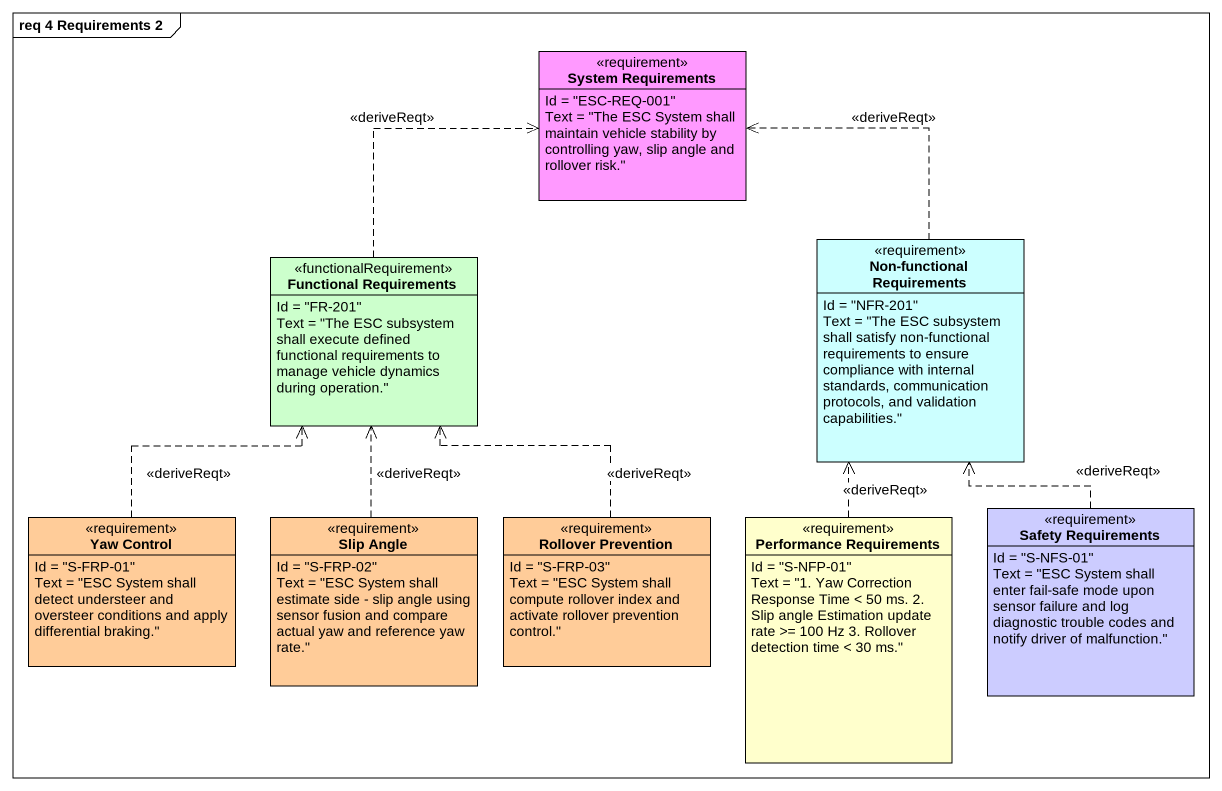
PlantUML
@startuml
mainframe req 4 Requirements 2
hide circle
hide empty members
class "System Requirements" as System_Requirements <<requirement>> #FF99FF {
  Id = "ESC-REQ-001"
  Text = "The ESC System shall maintain vehicle stability by controlling yaw, slip angle and rollover risk."
}
class "Functional Requirements" as Functional_Requirements <<functionalRequirement>> #CCFFCC {
  Id = "FR-201"
  Text = "The ESC subsystem shall execute defined functional requirements to manage vehicle dynamics during operation."
}
class "Non-functional Requirements" as Non_functional_Requirements <<requirement>> #CCFFFF {
  Id = "NFR-201"
  Text = "The ESC subsystem shall satisfy non-functional requirements to ensure compliance with internal standards, communication protocols, and validation capabilities."
}
class "Yaw Control" as Yaw_Control <<requirement>> #FFCC99 {
  Id = "S-FRP-01"
  Text = "ESC System shall detect understeer and oversteer conditions and apply differential braking."
}
class "Slip Angle" as Slip_Angle <<requirement>> #FFCC99 {
  Id = "S-FRP-02"
  Text = "ESC System shall estimate side - slip angle using sensor fusion and compare actual yaw and reference yaw rate."
}
class "Rollover Prevention" as Rollover_Prevention <<requirement>> #FFCC99 {
  Id = "S-FRP-03"
  Text = "ESC System shall compute rollover index and activate rollover prevention control."
}
class "Performance Requirements" as Performance_Requirements <<requirement>> #FFFFCC {
  Id = "S-NFP-01"
  Text = "1. Yaw Correction Response Time < 50 ms. 2. Slip angle Estimation update rate >= 100 Hz 3. Rollover detection time < 30 ms."
}
class "Safety Requirements" as Safety_Requirements <<requirement>> #CCCCFF {
  Id = "S-NFS-01"
  Text = "ESC System shall enter fail-safe mode upon sensor failure and log diagnostic trouble codes and notify driver of malfunction."
}
Functional_Requirements .up.> System_Requirements : <<deriveReqt>>
Non_functional_Requirements .up.> System_Requirements : <<deriveReqt>>
Yaw_Control .up.> Functional_Requirements : <<deriveReqt>>
Slip_Angle .up.> Functional_Requirements : <<deriveReqt>>
Rollover_Prevention .up.> Functional_Requirements : <<deriveReqt>>
Performance_Requirements .up.> Non_functional_Requirements : <<deriveReqt>>
Safety_Requirements .up.> Non_functional_Requirements : <<deriveReqt>>
@enduml
